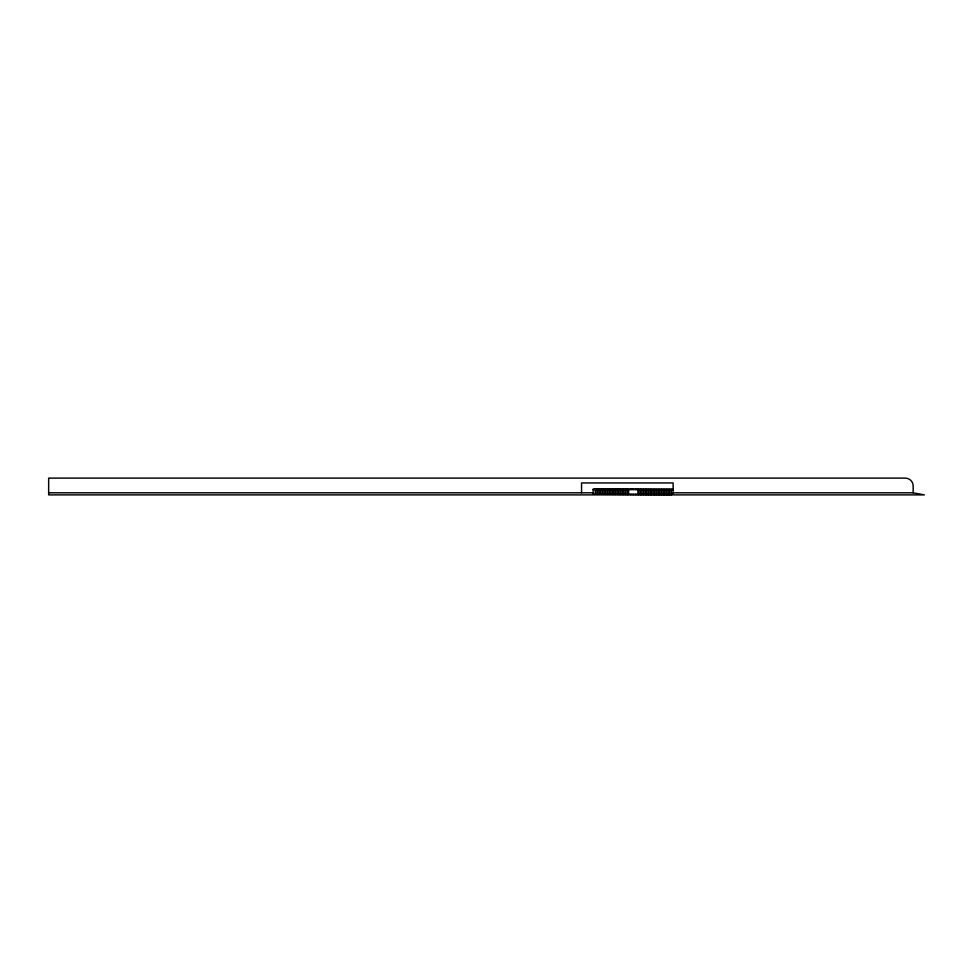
<?xml version="1.0" encoding="UTF-8"?>
<svg xmlns="http://www.w3.org/2000/svg" width="973" height="973" viewBox="0 0 973 973"><rect width="100%" height="100%" fill="white"/><g stroke="black" fill="none" stroke-linecap="round" stroke-linejoin="round"><path stroke-width="1.46" d="M673.121 489.042L593.153 489.042L593.153 494.211L673.121 494.211L673.121 482.949L581.55 482.949L581.55 492.812M627.67 489.334L628.607 489.334L628.619 494.503L627.67 494.503M630.236 489.358L631.173 489.358M632.803 489.383L633.727 489.383M635.369 489.407L636.293 489.407M593.153 489.614L673.121 489.614M668.706 489.699L669.643 489.699L669.655 494.868L668.706 494.868M672.209 489.723L671.273 489.723L671.261 494.892M48.65 492.812L593.153 492.812M673.121 492.812L913.16 492.812L924.35 494.892L48.65 494.892L48.65 478.108L905.328 478.108A7.833 7.833 0 0 1 913.16 485.941L913.16 492.812M613.209 494.369L612.285 494.369L612.272 489.2M630.236 494.527L631.173 494.527M632.803 494.552L633.727 494.552M635.369 494.576L636.293 494.576M648.188 494.685L649.125 494.685L649.137 489.516M654.245 494.734L653.321 494.734L653.309 489.565M668.694 489.699L668.694 494.868M659.402 489.614L659.402 494.783L658.453 494.783L658.429 489.614M656.836 489.589L656.836 494.758L655.887 494.758L655.875 489.589M654.27 489.565L654.27 494.734M651.703 489.541L651.703 494.71L650.755 494.71L650.742 489.541M648.176 489.516L648.176 494.685M646.571 489.492L646.571 494.661L645.622 494.661L645.61 489.492M644.004 489.468L644.004 494.649L643.068 494.649L643.044 489.468M641.438 489.455L641.438 494.625L640.502 494.625L640.477 489.455M638.884 489.431L638.884 494.6L637.935 494.6L637.911 489.431M627.658 489.334L627.658 494.503M613.233 489.2L613.233 494.369M610.667 489.176L610.667 494.345L609.718 494.345L609.706 489.176M608.101 489.151L608.101 494.32L607.152 494.32L607.14 489.151M605.534 489.127L605.534 494.296L604.586 494.296L604.574 489.127M602.968 489.103L602.968 494.284L602.032 494.284L602.007 489.103M600.402 489.091L600.402 494.26M599.441 489.091L599.441 494.26M597.848 489.066L597.848 494.235M596.875 489.066L596.875 494.235M595.281 489.042L595.281 494.211M615.775 489.224L614.851 489.224L614.839 494.393L615.775 494.393L615.8 489.224M618.341 489.249L617.417 489.249L617.393 494.418L618.341 494.418L618.366 489.249M620.908 489.273L619.983 489.273L619.959 494.442L620.908 494.442L620.92 489.273M623.474 489.285L622.55 489.285L622.525 494.466L623.474 494.466L623.486 489.285M626.04 489.31L625.104 489.31L625.092 494.479L626.04 494.479L626.053 489.31M661.944 489.638L661.02 489.638L660.995 494.807L661.944 494.807L661.956 489.638M664.51 489.65L663.586 489.65L663.562 494.819L664.51 494.819L664.523 489.65M667.077 489.674L666.14 489.674L666.128 494.843L667.077 494.843L667.089 489.674"/></g></svg>
